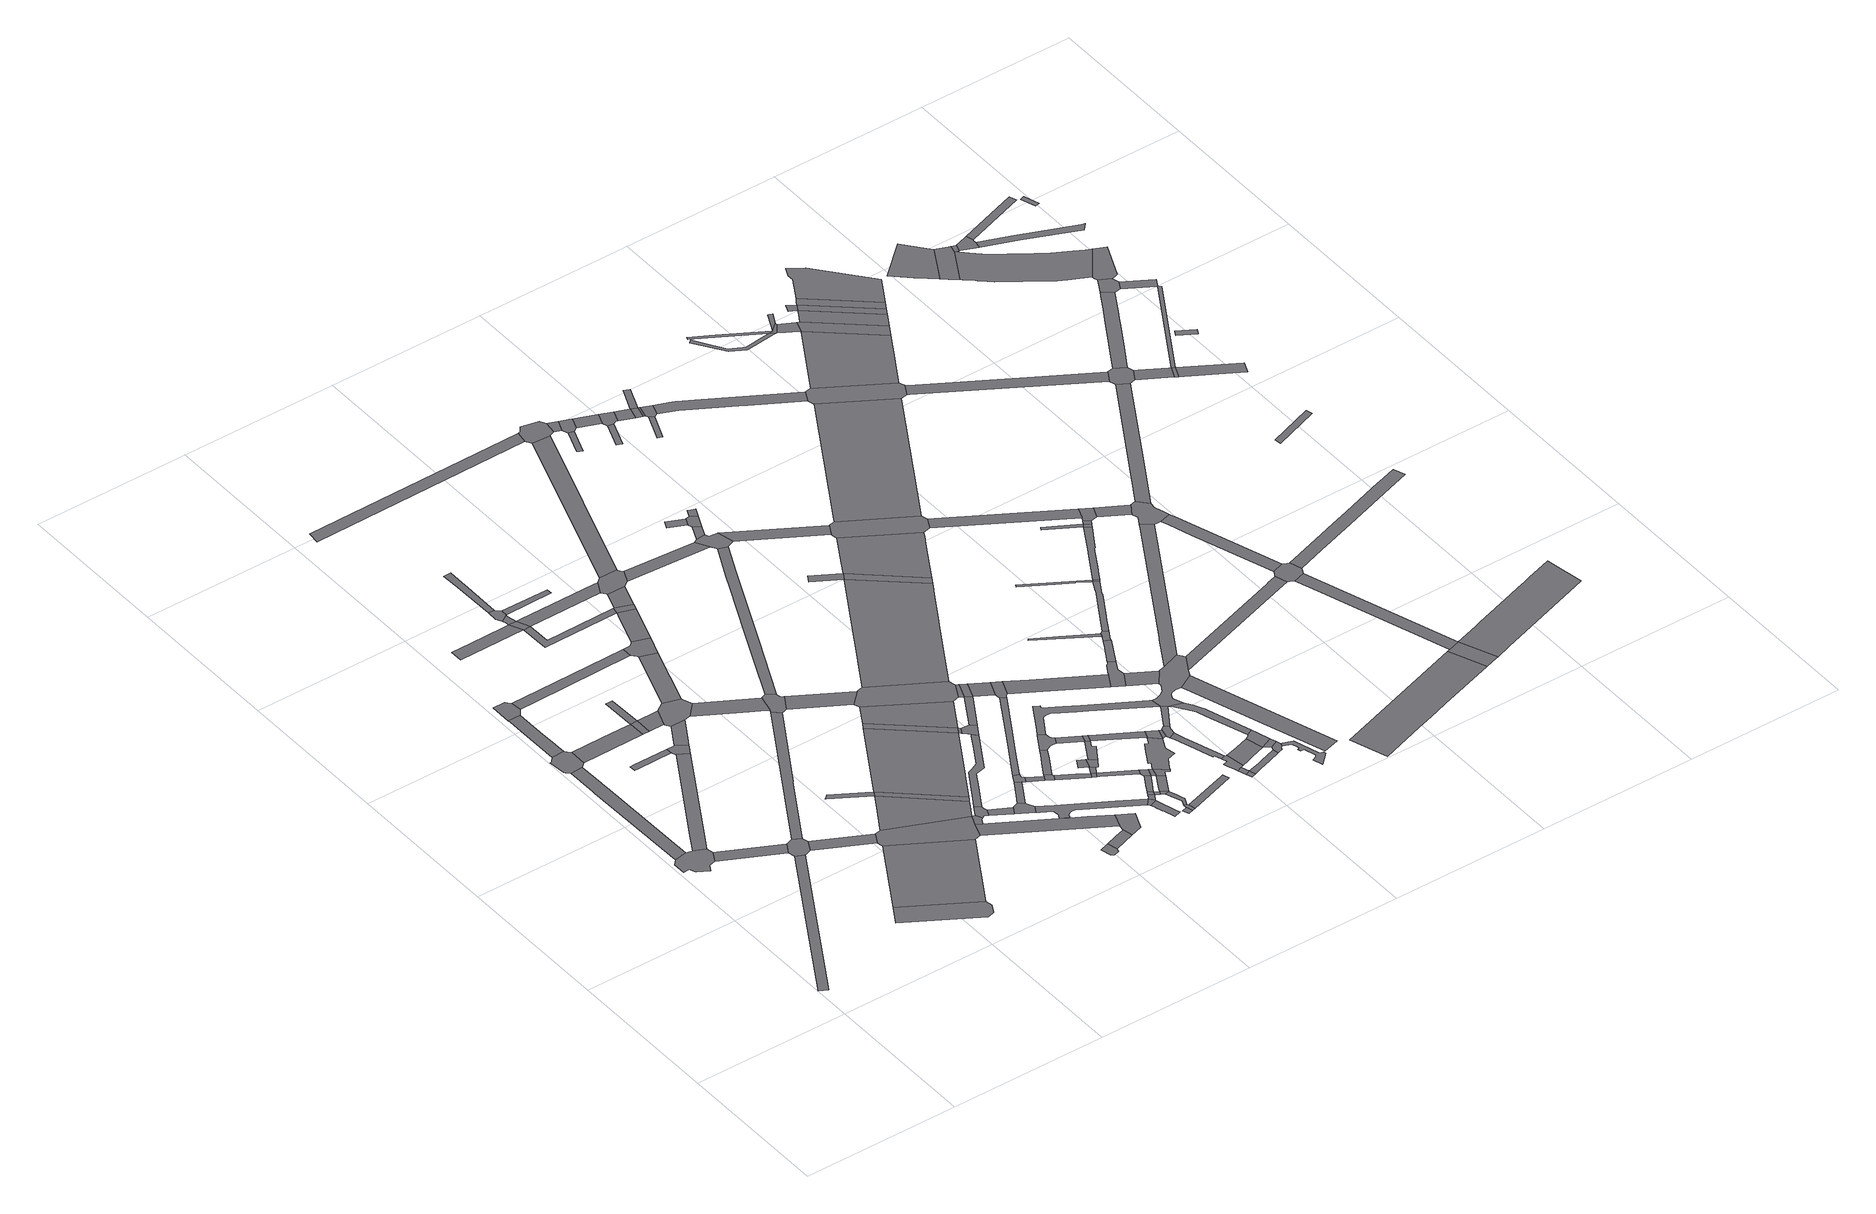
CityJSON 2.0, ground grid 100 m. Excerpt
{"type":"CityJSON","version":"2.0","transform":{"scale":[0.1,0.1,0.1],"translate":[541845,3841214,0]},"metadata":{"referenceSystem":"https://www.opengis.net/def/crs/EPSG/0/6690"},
"CityObjects":{
"road1":{"type":"Road","attributes":{"RoadStructureAttribute.sectionType":"1"},"geometry":[{"type":"MultiSurface","lod":"1","boundaries":[[[0,1,2,3]]]}]},
"road2":{"type":"Road","geometry":[{"type":"MultiSurface","lod":"1","boundaries":[[[4,5,6,7,8,9,10,11,12,13,14,15,16,17,18]]]}]},
"road3":{"type":"Road","attributes":{"RoadStructureAttribute.sectionType":"1"},"geometry":[{"type":"MultiSurface","lod":"1","boundaries":[[[19,20,21,22,23,24,25,26,6,5]]]}]},
"road4":{"type":"Road","attributes":{"RoadStructureAttribute.sectionType":"1"},"geometry":[{"type":"MultiSurface","lod":"1","boundaries":[[[16,15,27,28]]]}]},
"road5":{"type":"Road","geometry":[{"type":"MultiSurface","lod":"1","boundaries":[[[29,30,31,32,33,34,35,36,37,23,22,38,39,40,41]]]}]},
"road6":{"type":"Road","attributes":{"RoadStructureAttribute.sectionType":"1"},"geometry":[{"type":"MultiSurface","lod":"1","boundaries":[[[42,43,44,31,30,45,46,47]]]}]},
"road7":{"type":"Road","attributes":{"RoadStructureAttribute.sectionType":"1"},"geometry":[{"type":"MultiSurface","lod":"1","boundaries":[[[48,49,18,17,50,51]]]}]},
"road8":{"type":"Road","geometry":[{"type":"MultiSurface","lod":"1","boundaries":[[[52,53,54,28,27,55,56,0,3,57,58,59,60,61,62]]]}]},
"road9":{"type":"Road","geometry":[{"type":"MultiSurface","lod":"1","boundaries":[[[63,42,47,64,65,66,67,68,69]]]}]},
"road10":{"type":"Road","geometry":[{"type":"MultiSurface","lod":"1","boundaries":[[[70,71,72,73,74,75,76]]]}]},
"road11":{"type":"Road","attributes":{"RoadStructureAttribute.sectionType":"1"},"geometry":[{"type":"MultiSurface","lod":"1","boundaries":[[[77,78,41,40,79,80]]]}]},
"road12":{"type":"Road","attributes":{"RoadStructureAttribute.sectionType":"1"},"geometry":[{"type":"MultiSurface","lod":"1","boundaries":[[[81,82,83,84,85,86,87]]]}]},
"road13":{"type":"Road","attributes":{"RoadStructureAttribute.sectionType":"1"},"geometry":[{"type":"MultiSurface","lod":"1","boundaries":[[[60,59,88,89]]]}]},
"road14":{"type":"Road","attributes":{"RoadStructureAttribute.sectionType":"1"},"geometry":[{"type":"MultiSurface","lod":"1","boundaries":[[[90,70,76,91]]]}]},
"road15":{"type":"Road","geometry":[{"type":"MultiSurface","lod":"1","boundaries":[[[92,93,81,87,94,48,51,95,96,97]]]}]},
"road16":{"type":"Road","geometry":[{"type":"MultiSurface","lod":"1","boundaries":[[[80,79,98,99]]]}]},
"road17":{"type":"Road","attributes":{"RoadStructureAttribute.sectionType":"1"},"geometry":[{"type":"MultiSurface","lod":"1","boundaries":[[[100,101,102,80,99]]]}]},
"road18":{"type":"Road","attributes":{"RoadStructureAttribute.sectionType":"1"},"geometry":[{"type":"MultiSurface","lod":"1","boundaries":[[[103,92,97,104,105,106]]]}]},
"road19":{"type":"Road","attributes":{"RoadStructureAttribute.sectionType":"1"},"geometry":[{"type":"MultiSurface","lod":"1","boundaries":[[[99,98,107,108]]]}]},
"road20":{"type":"Road","attributes":{"RoadStructureAttribute.sectionType":"1"},"geometry":[{"type":"MultiSurface","lod":"1","boundaries":[[[109,110,111,112,113,114,115]]]}]},
"road21":{"type":"Road","attributes":{"RoadStructureAttribute.sectionType":"1"},"geometry":[{"type":"MultiSurface","lod":"1","boundaries":[[[116,117,67,66,118,119]]]}]},
"road22":{"type":"Road","attributes":{"RoadStructureAttribute.sectionType":"1"},"geometry":[{"type":"MultiSurface","lod":"1","boundaries":[[[120,52,62,121,122,123]]]}]},
"road23":{"type":"Road","geometry":[{"type":"MultiSurface","lod":"1","boundaries":[[[124,125,89,88,126,90,91,127,128,129,130]]]}]},
"road24":{"type":"Road","attributes":{"RoadStructureAttribute.sectionType":"1"},"geometry":[{"type":"MultiSurface","lod":"1","boundaries":[[[131,132,133,134,135,136]]]}]},
"road25":{"type":"Road","geometry":[{"type":"MultiSurface","lod":"1","boundaries":[[[137,138,139,108,107,140,103,106,141,142,143,144,145,146]]]}]},
"road26":{"type":"Road","geometry":[{"type":"MultiSurface","lod":"1","boundaries":[[[115,114,147,148]]]}]},
"road27":{"type":"Road","attributes":{"RoadStructureAttribute.sectionType":"1"},"geometry":[{"type":"MultiSurface","lod":"1","boundaries":[[[149,150,151,152,115,148]]]}]},
"road28":{"type":"Road","geometry":[{"type":"MultiSurface","lod":"1","boundaries":[[[153,154,155,151,150,156,157]]]}]},
"road29":{"type":"Road","attributes":{"RoadStructureAttribute.sectionType":"1"},"geometry":[{"type":"MultiSurface","lod":"1","boundaries":[[[135,158,159,160,124,130,161,162,163]]]}]},
"road30":{"type":"Road","attributes":{"RoadStructureAttribute.sectionType":"1"},"geometry":[{"type":"MultiSurface","lod":"1","boundaries":[[[164,165,166,167,168,169,154,153]]]}]},
"road31":{"type":"Road","attributes":{"RoadStructureAttribute.sectionType":"1"},"geometry":[{"type":"MultiSurface","lod":"1","boundaries":[[[170,137,146,171]]]}]},
"road32":{"type":"Road","attributes":{"RoadStructureAttribute.sectionType":"1"},"geometry":[{"type":"MultiSurface","lod":"1","boundaries":[[[143,142,172,173,174,175]]]}]},
"road33":{"type":"Road","geometry":[{"type":"MultiSurface","lod":"1","boundaries":[[[136,135,163,176,177,178]]]}]},
"road34":{"type":"Road","attributes":{"RoadStructureAttribute.sectionType":"1"},"geometry":[{"type":"MultiSurface","lod":"1","boundaries":[[[130,129,179,180,181,182]]]}]},
"road35":{"type":"Road","attributes":{"RoadStructureAttribute.sectionType":"1"},"geometry":[{"type":"MultiSurface","lod":"1","boundaries":[[[183,184,157,156]]]}]},
"road36":{"type":"Road","attributes":{"RoadStructureAttribute.sectionType":"1"},"geometry":[{"type":"MultiSurface","lod":"1","boundaries":[[[185,147,114,186,187,188]]]}]},
"road37":{"type":"Road","geometry":[{"type":"MultiSurface","lod":"1","boundaries":[[[189,182,181,190,191,192,193,194]]]}]},
"road38":{"type":"Road","geometry":[{"type":"MultiSurface","lod":"1","boundaries":[[[195,196,197,116,119,198,170,171,199]]]}]},
"road39":{"type":"Road","attributes":{"RoadStructureAttribute.sectionType":"1"},"geometry":[{"type":"MultiSurface","lod":"1","boundaries":[[[200,201,148,147,202,203,204]]]}]},
"road40":{"type":"Road","attributes":{"RoadStructureAttribute.sectionType":"1"},"geometry":[{"type":"MultiSurface","lod":"1","boundaries":[[[192,191,205,206]]]}]},
"road41":{"type":"Road","geometry":[{"type":"MultiSurface","lod":"1","boundaries":[[[207,208,209,175,174,210,120,123,211,212,213,214,215,216,217,218]]]}]},
"road42":{"type":"Road","attributes":{"RoadStructureAttribute.sectionType":"1"},"geometry":[{"type":"MultiSurface","lod":"1","boundaries":[[[219,220,221,128,127,222,223]]]}]},
"road43":{"type":"Road","attributes":{"RoadStructureAttribute.sectionType":"1"},"geometry":[{"type":"MultiSurface","lod":"1","boundaries":[[[224,225,136,178,226,227,228,229,230]]]}]},
"road44":{"type":"Road","geometry":[{"type":"MultiSurface","lod":"1","boundaries":[[[231,206,205,232,233,234]]]}]},
"road45":{"type":"Road","geometry":[{"type":"MultiSurface","lod":"1","boundaries":[[[235,236,237,238,239,240,241,242,243,244]]]}]},
"road46":{"type":"Road","attributes":{"RoadStructureAttribute.sectionType":"1"},"geometry":[{"type":"MultiSurface","lod":"1","boundaries":[[[187,245,246,195,199,247]]]}]},
"road47":{"type":"Road","geometry":[{"type":"MultiSurface","lod":"1","boundaries":[[[248,249,188,187,247,250]]]}]},
"road48":{"type":"Road","attributes":{"RoadStructureAttribute.sectionType":"1"},"geometry":[{"type":"MultiSurface","lod":"1","boundaries":[[[251,252,231,234,253,254]]]}]},
"road49":{"type":"Road","attributes":{"RoadStructureAttribute.sectionType":"1"},"geometry":[{"type":"MultiSurface","lod":"1","boundaries":[[[255,214,213,256,257]]]}]},
"road50":{"type":"Road","attributes":{"RoadStructureAttribute.sectionType":"1"},"geometry":[{"type":"MultiSurface","lod":"1","boundaries":[[[258,259,235,244,260]]]}]},
"road51":{"type":"Road","attributes":{"RoadStructureAttribute.sectionType":"1"},"geometry":[{"type":"MultiSurface","lod":"1","boundaries":[[[261,262,263,264,265,266,267,268,189,194,269,270,271,272,273,274]]]}]},
"road52":{"type":"Road","attributes":{"RoadStructureAttribute.sectionType":"1"},"geometry":[{"type":"MultiSurface","lod":"1","boundaries":[[[275,248,250,276]]]}]},
"road53":{"type":"Road","geometry":[{"type":"MultiSurface","lod":"1","boundaries":[[[277,251,254,278,279,280,281,282]]]}]},
"road54":{"type":"Road","geometry":[{"type":"MultiSurface","lod":"1","boundaries":[[[283,224,230,284]]]}]},
"road55":{"type":"Road","geometry":[{"type":"MultiSurface","lod":"1","boundaries":[[[285,286,204,203,287,275,276,288,289,290,291,292,293,294]]]}]},
"road56":{"type":"Road","attributes":{"RoadStructureAttribute.sectionType":"1"},"geometry":[{"type":"MultiSurface","lod":"1","boundaries":[[[280,279,295,296]]]}]},
"road57":{"type":"Road","attributes":{"RoadStructureAttribute.sectionType":"1"},"geometry":[{"type":"MultiSurface","lod":"1","boundaries":[[[297,298,299,233,232,300,301,302,303,304,305,306,307,308,309,310,311,312]]]}]},
"road58":{"type":"Road","geometry":[{"type":"MultiSurface","lod":"1","boundaries":[[[223,222,258,260,313,314]]]}]},
"road59":{"type":"Road","attributes":{"RoadStructureAttribute.sectionType":"1"},"geometry":[{"type":"MultiSurface","lod":"1","boundaries":[[[315,316,317,318,319,320]]]}]},
"road60":{"type":"Road","attributes":{"RoadStructureAttribute.sectionType":"1"},"geometry":[{"type":"MultiSurface","lod":"1","boundaries":[[[321,283,284,322]]]}]},
"road61":{"type":"Road","geometry":[{"type":"MultiSurface","lod":"1","boundaries":[[[323,296,295,324,325,326,327,328]]]}]},
"road62":{"type":"Road","attributes":{"RoadStructureAttribute.sectionType":"1"},"geometry":[{"type":"MultiSurface","lod":"1","boundaries":[[[284,230,329,330]]]}]},
"road63":{"type":"Road","geometry":[{"type":"MultiSurface","lod":"1","boundaries":[[[331,330,329,332,261,274,333,334]]]}]},
"road64":{"type":"Road","attributes":{"RoadStructureAttribute.sectionType":"1"},"geometry":[{"type":"MultiSurface","lod":"1","boundaries":[[[335,326,325,336,337,338]]]}]},
"road65":{"type":"Road","attributes":{"RoadStructureAttribute.sectionType":"1"},"geometry":[{"type":"MultiSurface","lod":"1","boundaries":[[[339,340,341,323,328,342,343,344]]]}]},
"road66":{"type":"Road","attributes":{"RoadStructureAttribute.sectionType":"1"},"geometry":[{"type":"MultiSurface","lod":"1","boundaries":[[[345,346,347,348,349,207,218,350,351,352,353,354]]]}]},
"road67":{"type":"Road","geometry":[{"type":"MultiSurface","lod":"1","boundaries":[[[355,356,257,256,357,358,321,322,359,360,361,362,363,364,365]]]}]},
"road68":{"type":"Road","attributes":{"RoadStructureAttribute.sectionType":"1"},"geometry":[{"type":"MultiSurface","lod":"1","boundaries":[[[366,367,368,277,282,369,370,371,372]]]}]},
"road69":{"type":"Road","geometry":[{"type":"MultiSurface","lod":"1","boundaries":[[[312,311,373,374,375]]]}]},
"road70":{"type":"Road","attributes":{"RoadStructureAttribute.sectionType":"1"},"geometry":[{"type":"MultiSurface","lod":"1","boundaries":[[[376,377,378,379,380,374,373,381,382,383,384,385,386,387]]]}]},
"road71":{"type":"Road","geometry":[{"type":"MultiSurface","lod":"1","boundaries":[[[338,337,388,389]]]}]},
"road72":{"type":"Road","geometry":[{"type":"MultiSurface","lod":"1","boundaries":[[[390,338,389,391]]]}]},
"road73":{"type":"Road","attributes":{"RoadStructureAttribute.sectionType":"1"},"geometry":[{"type":"MultiSurface","lod":"1","boundaries":[[[392,393,312,375,394]]]}]},
"road74":{"type":"Road","geometry":[{"type":"MultiSurface","lod":"1","boundaries":[[[395,396,390,397]]]}]},
"road75":{"type":"Road","attributes":{"RoadStructureAttribute.sectionType":"1"},"geometry":[{"type":"MultiSurface","lod":"1","boundaries":[[[398,334,333,399]]]}]},
"road76":{"type":"Road","geometry":[{"type":"MultiSurface","lod":"1","boundaries":[[[400,392,394,401]]]}]},
"road77":{"type":"Road","geometry":[{"type":"MultiSurface","lod":"1","boundaries":[[[402,403,404,405]]]}]},
"road78":{"type":"Road","geometry":[{"type":"MultiSurface","lod":"1","boundaries":[[[406,339,344,407,408,409,410,411,412,413,414]]]}]},
"road79":{"type":"Road","geometry":[{"type":"MultiSurface","lod":"1","boundaries":[[[401,394,415,416]]]}]},
"road80":{"type":"Road","geometry":[{"type":"MultiSurface","lod":"1","boundaries":[[[397,390,391,417,418,419]]]}]},
"road81":{"type":"Road","attributes":{"RoadStructureAttribute.sectionType":"1"},"geometry":[{"type":"MultiSurface","lod":"1","boundaries":[[[420,389,388,421,422,423]]]}]},
"road82":{"type":"Road","geometry":[{"type":"MultiSurface","lod":"1","boundaries":[[[424,425,402,405,426,427,428]]]}]},
"road83":{"type":"Road","attributes":{"RoadStructureAttribute.sectionType":"1"},"geometry":[{"type":"MultiSurface","lod":"1","boundaries":[[[291,290,429,430]]]}]},
"road84":{"type":"Road","geometry":[{"type":"MultiSurface","lod":"1","boundaries":[[[416,415,431,432,433]]]}]},
"road85":{"type":"Road","geometry":[{"type":"MultiSurface","lod":"1","boundaries":[[[434,435,436,433,432,437,438,439,424,428]]]}]},
"road86":{"type":"Road","attributes":{"RoadStructureAttribute.sectionType":"1"},"geometry":[{"type":"MultiSurface","lod":"1","boundaries":[[[440,441,400,401,442,443,444]]]}]},
"road87":{"type":"Road","attributes":{"RoadStructureAttribute.sectionType":"1"},"geometry":[{"type":"MultiSurface","lod":"1","boundaries":[[[362,361,398,445]]]}]},
"road88":{"type":"Road","geometry":[{"type":"MultiSurface","lod":"1","boundaries":[[[446,447,419,418,448,449,450,451,452]]]}]},
"road89":{"type":"Road","attributes":{"RoadStructureAttribute.sectionType":"1"},"geometry":[{"type":"MultiSurface","lod":"1","boundaries":[[[410,409,453,446,454]]]}]},
"road90":{"type":"Road","geometry":[{"type":"MultiSurface","lod":"1","boundaries":[[[455,456,457,416,433,458,459]]]}]},
"road91":{"type":"Road","geometry":[{"type":"MultiSurface","lod":"1","boundaries":[[[445,398,399,460]]]}]},
"road92":{"type":"Road","attributes":{"RoadStructureAttribute.sectionType":"1"},"geometry":[{"type":"MultiSurface","lod":"1","boundaries":[[[461,285,294,462]]]}]},
"road93":{"type":"Road","geometry":[{"type":"MultiSurface","lod":"1","boundaries":[[[423,422,440,444,463]]]}]},
"road94":{"type":"Road","attributes":{"RoadStructureAttribute.sectionType":"1"},"geometry":[{"type":"MultiSurface","lod":"1","boundaries":[[[463,444,455,464]]]}]},
"road95":{"type":"Road","attributes":{"RoadStructureAttribute.sectionType":"1"},"geometry":[{"type":"MultiSurface","lod":"1","boundaries":[[[460,399,465,466]]]}]},
"road96":{"type":"Road","geometry":[{"type":"MultiSurface","lod":"1","boundaries":[[[454,446,452,467]]]}]},
"road97":{"type":"Road","geometry":[{"type":"MultiSurface","lod":"1","boundaries":[[[464,455,459,468,469,470]]]}]},
"road98":{"type":"Road","geometry":[{"type":"MultiSurface","lod":"1","boundaries":[[[471,472,473,474,427,426]]]}]},
"road99":{"type":"Road","geometry":[{"type":"MultiSurface","lod":"1","boundaries":[[[466,465,366,372,475,476,477]]]}]},
"road100":{"type":"Road","attributes":{"RoadStructureAttribute.sectionType":"1"},"geometry":[{"type":"MultiSurface","lod":"1","boundaries":[[[478,479,480,481,482,355,365,483,484,485,486,487,488,489]]]}]},
"road101":{"type":"Road","attributes":{"RoadStructureAttribute.sectionType":"1"},"geometry":[{"type":"MultiSurface","lod":"1","boundaries":[[[490,491,467,452,492,493,494]]]}]},
"road102":{"type":"Road","attributes":{"RoadStructureAttribute.sectionType":"1"},"geometry":[{"type":"MultiSurface","lod":"1","boundaries":[[[493,495,496,497,498,499,500,464,470,501,502,503,504,505,506]]]}]},
"road103":{"type":"Road","geometry":[{"type":"MultiSurface","lod":"1","boundaries":[[[507,508,509,510,511,512,513,430,429,514,345,354,515,516,517]]]}]},
"road104":{"type":"Road","attributes":{"RoadStructureAttribute.sectionType":"1"},"geometry":[{"type":"MultiSurface","lod":"1","boundaries":[[[518,519,520,521,522]]]}]},
"road105":{"type":"Road","attributes":{"RoadStructureAttribute.sectionType":"1"},"geometry":[{"type":"MultiSurface","lod":"1","boundaries":[[[523,513,512,524]]]}]},
"road106":{"type":"Road","attributes":{"RoadStructureAttribute.sectionType":"1"},"geometry":[{"type":"MultiSurface","lod":"1","boundaries":[[[525,526,527,528,529,530,531,406,414,532,533,534,535,536,537,538,539,540,541,542,543,544]]]}]},
"road107":{"type":"Road","attributes":{"RoadStructureAttribute.sectionType":"1"},"geometry":[{"type":"MultiSurface","lod":"1","boundaries":[[[545,522,521,523,524,546]]]}]},
"road108":{"type":"Road","geometry":[{"type":"MultiSurface","lod":"1","boundaries":[[[494,493,506,547]]]}]},
"road109":{"type":"Road","geometry":[{"type":"MultiSurface","lod":"1","boundaries":[[[548,549,550,478,551]]]}]},
"road110":{"type":"Road","attributes":{"RoadStructureAttribute.sectionType":"1"},"geometry":[{"type":"MultiSurface","lod":"1","boundaries":[[[547,506,552,553,554]]]}]},
"road111":{"type":"Road","geometry":[{"type":"MultiSurface","lod":"1","boundaries":[[[555,556,557,545,546]]]}]},
"road112":{"type":"Road","attributes":{"RoadStructureAttribute.sectionType":"1"},"geometry":[{"type":"MultiSurface","lod":"1","boundaries":[[[558,477,476,559,560,561,562]]]}]},
"road113":{"type":"Road","attributes":{"RoadStructureAttribute.sectionType":"1"},"geometry":[{"type":"MultiSurface","lod":"1","boundaries":[[[563,564,565,566]]]}]},
"road114":{"type":"Road","geometry":[{"type":"MultiSurface","lod":"1","boundaries":[[[566,565,567,568]]]}]},
"road115":{"type":"Road","geometry":[{"type":"MultiSurface","lod":"1","boundaries":[[[569,570,571,572,573,574,564,563,575,576]]]}]},
"road116":{"type":"Road","attributes":{"RoadStructureAttribute.sectionType":"1"},"geometry":[{"type":"MultiSurface","lod":"1","boundaries":[[[577,578,579,580,581,582,583,584,585,570,569]]]}]},
"road117":{"type":"Road","geometry":[{"type":"MultiSurface","lod":"1","boundaries":[[[586,587,554,553,588,580,579,589,590,591]]]}]},
"road118":{"type":"Road","geometry":[{"type":"MultiSurface","lod":"1","boundaries":[[[592,593,594,315,320,595,461,462,596,597,598,599]]]}]},
"road119":{"type":"Road","geometry":[{"type":"MultiSurface","lod":"1","boundaries":[[[600,601,602,603,604,605]]]}]},
"road120":{"type":"Road","geometry":[{"type":"MultiSurface","lod":"1","boundaries":[[[543,586,591,606,607]]]}]},
"road121":{"type":"Road","attributes":{"RoadStructureAttribute.sectionType":"1"},"geometry":[{"type":"MultiSurface","lod":"1","boundaries":[[[608,609,610,611,566,568,612,613,614]]]}]},
"road122":{"type":"Road","attributes":{"RoadStructureAttribute.sectionType":"1"},"geometry":[{"type":"MultiSurface","lod":"1","boundaries":[[[517,516,615,616,617,618]]]}]},
"road123":{"type":"Road","geometry":[{"type":"MultiSurface","lod":"1","boundaries":[[[619,620,576,575,621,622,623,624]]]}]},
"road124":{"type":"Road","attributes":{"RoadStructureAttribute.sectionType":"1"},"geometry":[{"type":"MultiSurface","lod":"1","boundaries":[[[598,597,625,626]]]}]},
"road125":{"type":"Road","attributes":{"RoadStructureAttribute.sectionType":"1"},"geometry":[{"type":"MultiSurface","lod":"1","boundaries":[[[551,478,489,627]]]}]},
"road126":{"type":"Road","geometry":[{"type":"MultiSurface","lod":"1","boundaries":[[[628,626,625,600,605,629,630]]]}]},
"road127":{"type":"Road","geometry":[{"type":"MultiSurface","lod":"1","boundaries":[[[631,632,633,634,562,561,635,636,637,638]]]}]},
"road128":{"type":"Road","attributes":{"RoadStructureAttribute.sectionType":"1"},"geometry":[{"type":"MultiSurface","lod":"1","boundaries":[[[607,639,640,641,642,643,644,645,646,647,648,649,650]]]}]},
"road129":{"type":"Road","attributes":{"RoadStructureAttribute.sectionType":"1"},"geometry":[{"type":"MultiSurface","lod":"1","boundaries":[[[651,624,652,653]]]}]},
"road130":{"type":"Road","geometry":[{"type":"MultiSurface","lod":"1","boundaries":[[[654,645,644,655,619,624,651]]]}]},
"road131":{"type":"Road","geometry":[{"type":"MultiSurface","lod":"1","boundaries":[[[653,652,608,614,656,657,658,659,660]]]}]},
"road132":{"type":"Road","geometry":[{"type":"MultiSurface","lod":"1","boundaries":[[[661,662,663,664]]]}]},
"road133":{"type":"Road","attributes":{"RoadStructureAttribute.sectionType":"1"},"geometry":[{"type":"MultiSurface","lod":"1","boundaries":[[[630,629,665,666]]]}]},
"road134":{"type":"Road","attributes":{"RoadStructureAttribute.sectionType":"1"},"geometry":[{"type":"MultiSurface","lod":"1","boundaries":[[[636,635,667,668,669]]]}]},
"road135":{"type":"Road","attributes":{"RoadStructureAttribute.sectionType":"1"},"geometry":[{"type":"MultiSurface","lod":"1","boundaries":[[[670,671,672,551,627,673,674,675,676]]]}]},
"road136":{"type":"Road","attributes":{"RoadStructureAttribute.sectionType":"1"},"geometry":[{"type":"MultiSurface","lod":"1","boundaries":[[[677,678,679,680,681,660,659,682,683,684,685,686,687,688,689,690,691,692,693,694]]]}]},
"road137":{"type":"Road","geometry":[{"type":"MultiSurface","lod":"1","boundaries":[[[695,696,697,698,699,700]]]}]},
"road138":{"type":"Road","geometry":[{"type":"MultiSurface","lod":"1","boundaries":[[[666,665,661,664,701,702,703]]]}]},
"road139":{"type":"Road","geometry":[{"type":"MultiSurface","lod":"1","boundaries":[[[704,705,706,707,669,668,708,709,710,711,712,544,543,607,650,713,714,715,716,717,718,719,720,721,722,723,724]]]}]},
"road140":{"type":"Road","attributes":{"RoadStructureAttribute.sectionType":"1"},"geometry":[{"type":"MultiSurface","lod":"1","boundaries":[[[725,726,727,631,638,728]]]}]},
"road141":{"type":"Road","attributes":{"RoadStructureAttribute.sectionType":"1"},"geometry":[{"type":"MultiSurface","lod":"1","boundaries":[[[729,720,719,730,731,732,733,734]]]}]},
"road142":{"type":"Road","attributes":{"RoadStructureAttribute.sectionType":"1"},"geometry":[{"type":"MultiSurface","lod":"1","boundaries":[[[703,702,735,736]]]}]},
"road143":{"type":"Road","geometry":[{"type":"MultiSurface","lod":"1","boundaries":[[[737,738,739,740]]]}]},
"road144":{"type":"Road","geometry":[{"type":"MultiSurface","lod":"1","boundaries":[[[741,700,699,725,728,742,743]]]}]},
"road145":{"type":"Road","geometry":[{"type":"MultiSurface","lod":"1","boundaries":[[[744,745,618,617,746,670,676,747,748,749,750]]]}]},
"road146":{"type":"Road","geometry":[{"type":"MultiSurface","lod":"1","boundaries":[[[736,735,751,752]]]}]},
"road147":{"type":"Road","attributes":{"RoadStructureAttribute.sectionType":"1"},"geometry":[{"type":"MultiSurface","lod":"1","boundaries":[[[752,751,753,754]]]}]},
"road148":{"type":"Road","attributes":{"RoadStructureAttribute.sectionType":"1"},"geometry":[{"type":"MultiSurface","lod":"1","boundaries":[[[754,753,737,740,755,756]]]}]},
"road149":{"type":"Road","geometry":[{"type":"MultiSurface","lod":"1","boundaries":[[[757,758,759,736,752]]]}]},
"road150":{"type":"Road","attributes":{"RoadStructureAttribute.sectionType":"1"},"geometry":[{"type":"MultiSurface","lod":"1","boundaries":[[[760,761,762,763,741,743,764,765,766,767,768]]]}]},
"road151":{"type":"Road","geometry":[{"type":"MultiSurface","lod":"1","boundaries":[[[769,770,771,772,773,774,760,775]]]}]},
"road152":{"type":"Road","geometry":[{"type":"MultiSurface","lod":"1","boundaries":[[[775,760,768,776]]]}]},
"road153":{"type":"Road","attributes":{"RoadStructureAttribute.sectionType":"1"},"geometry":[{"type":"MultiSurface","lod":"1","boundaries":[[[777,778,779,780,756,755,781,782,783,784,785,786]]]}]},
"road154":{"type":"Road","attributes":{"RoadStructureAttribute.sectionType":"1"},"geometry":[{"type":"MultiSurface","lod":"1","boundaries":[[[787,788,744,750,789,790]]]}]},
"road155":{"type":"Road","attributes":{"RoadStructureAttribute.sectionType":"1"},"geometry":[{"type":"MultiSurface","lod":"1","boundaries":[[[791,792,793,794,795,796,706,705,797,798,799]]]}]},
"road156":{"type":"Road","attributes":{"RoadStructureAttribute.sectionType":"1"},"geometry":[{"type":"MultiSurface","lod":"1","boundaries":[[[748,747,800,801]]]}]},
"road157":{"type":"Road","attributes":{"RoadStructureAttribute.sectionType":"1"},"geometry":[{"type":"MultiSurface","lod":"1","boundaries":[[[802,803,804,724,723,805,806,807]]]}]},
"road158":{"type":"Road","attributes":{"RoadStructureAttribute.sectionType":"1"},"geometry":[{"type":"MultiSurface","lod":"1","boundaries":[[[808,809,810,811,812,775,776,813,814,815,816,817,818]]]}]},
"road159":{"type":"Road","attributes":{"RoadStructureAttribute.sectionType":"1"},"geometry":[{"type":"MultiSurface","lod":"1","boundaries":[[[819,820,821,822,823,824,825,826,827]]]}]},
"road160":{"type":"Road","geometry":[{"type":"MultiSurface","lod":"1","boundaries":[[[828,829,830,808,831]]]}]},
"road161":{"type":"Road","geometry":[{"type":"MultiSurface","lod":"1","boundaries":[[[831,808,818,832]]]}]},
"road162":{"type":"Road","attributes":{"RoadStructureAttribute.sectionType":"1"},"geometry":[{"type":"MultiSurface","lod":"1","boundaries":[[[833,831,832,834]]]}]},
"road163":{"type":"Road","geometry":[{"type":"MultiSurface","lod":"1","boundaries":[[[801,800,833,834,835,836]]]}]},
"road164":{"type":"Road","geometry":[{"type":"MultiSurface","lod":"1","boundaries":[[[837,838,839,840,841,842,843,844,845,846,847,848,849,850,851]]]}]},
"road165":{"type":"Road","geometry":[{"type":"MultiSurface","lod":"1","boundaries":[[[852,853,854,855,851,856]]]}]},
"road166":{"type":"Road","geometry":[{"type":"MultiSurface","lod":"1","boundaries":[[[857,786,785,858,787,790,859,860,861,862]]]}]},
"road167":{"type":"Road","attributes":{"RoadStructureAttribute.sectionType":"1"},"geometry":[{"type":"MultiSurface","lod":"1","boundaries":[[[836,835,863,864]]]}]},
"road168":{"type":"Road","geometry":[{"type":"MultiSurface","lod":"1","boundaries":[[[865,864,863,866,791,799,867,868,869,870,871,872,873,874]]]}]},
"road169":{"type":"Road","attributes":{"RoadStructureAttribute.sectionType":"1"},"geometry":[{"type":"MultiSurface","lod":"1","boundaries":[[[875,876,877,869,868,878,879,880,881]]]}]},
"road170":{"type":"Road","geometry":[{"type":"MultiSurface","lod":"1","boundaries":[[[882,883,884,881,880,885,886,802,807,887,888,889,890,891,892]]]}]},
"road171":{"type":"Road","geometry":[{"type":"MultiSurface","lod":"1","boundaries":[[[893,856,851,850,894]]]}]},
"road172":{"type":"Road","attributes":{"RoadStructureAttribute.sectionType":"1"},"geometry":[{"type":"MultiSurface","lod":"1","boundaries":[[[889,888,895,896,897]]]}]},
"road173":{"type":"Road","geometry":[{"type":"MultiSurface","lod":"1","boundaries":[[[897,896,819,827,898,899]]]}]},
"road174":{"type":"Road","attributes":{"RoadStructureAttribute.sectionType":"1"},"geometry":[{"type":"MultiSurface","lod":"1","boundaries":[[[900,901,857,862,902,903,904,905]]]}]},
"road175":{"type":"Road","geometry":[{"type":"MultiSurface","lod":"1","boundaries":[[[906,907,856,893,908]]]}]},
"road176":{"type":"Road","geometry":[{"type":"MultiSurface","lod":"1","boundaries":[[[894,850,909,910,900,911]]]}]},
"road177":{"type":"Road","geometry":[{"type":"MultiSurface","lod":"1","boundaries":[[[912,913,914,915]]]}]},
"road178":{"type":"Road","attributes":{"RoadStructureAttribute.sectionType":"1"},"geometry":[{"type":"MultiSurface","lod":"1","boundaries":[[[911,900,905,916,917]]]}]},
"road179":{"type":"Road","geometry":[{"type":"MultiSurface","lod":"1","boundaries":[[[914,918,919,917,916,920]]]}]},
"road180":{"type":"Road","attributes":{"RoadStructureAttribute.sectionType":"1"},"geometry":[{"type":"MultiSurface","lod":"1","boundaries":[[[915,914,920,921]]]}]},
"road181":{"type":"Road","attributes":{"RoadStructureAttribute.sectionType":"1"},"geometry":[{"type":"MultiSurface","lod":"1","boundaries":[[[922,923,924,925,865,874,926,927]]]}]},
"road182":{"type":"Road","attributes":{"RoadStructureAttribute.sectionType":"1"},"geometry":[{"type":"MultiSurface","lod":"1","boundaries":[[[928,929,930,860,859,931,932,933]]]}]},
"road183":{"type":"Road","geometry":[{"type":"MultiSurface","lod":"1","boundaries":[[[934,935,936,915,921,937]]]}]},
"road184":{"type":"Road","attributes":{"RoadStructureAttribute.sectionType":"1"},"geometry":[{"type":"MultiSurface","lod":"1","boundaries":[[[938,939,940,941,942,943,944,897,899,945,946]]]}]},
"road185":{"type":"Road","geometry":[{"type":"MultiSurface","lod":"1","boundaries":[[[947,948,949,950,934,937,951,952,953]]]}]},
"road186":{"type":"Road","attributes":{"RoadStructureAttribute.sectionType":"1"},"geometry":[{"type":"MultiSurface","lod":"1","boundaries":[[[954,955,956,957,958,959,960,961,892,891,962,963,964,965,966,967]]]}]},
"road187":{"type":"Road","geometry":[{"type":"MultiSurface","lod":"1","boundaries":[[[968,933,932,922,927,969,970,971]]]}]},
"road188":{"type":"Road","attributes":{"RoadStructureAttribute.sectionType":"1"},"geometry":[{"type":"MultiSurface","lod":"1","boundaries":[[[972,973,974,975,976,977,978]]]}]},
"road189":{"type":"Road","attributes":{"RoadStructureAttribute.sectionType":"1"},"geometry":[{"type":"MultiSurface","lod":"1","boundaries":[[[979,980,981,970,969,982,983,984]]]}]},
"road190":{"type":"Road","geometry":[{"type":"MultiSurface","lod":"1","boundaries":[[[984,983,985,986]]]}]},
"road191":{"type":"Road","geometry":[{"type":"MultiSurface","lod":"1","boundaries":[[[987,978,977,988,989,990,991]]]}]},
"road192":{"type":"Road","attributes":{"RoadStructureAttribute.sectionType":"1"},"geometry":[{"type":"MultiSurface","lod":"1","boundaries":[[[992,993,994,995]]]}]},
"road193":{"type":"Road","attributes":{"RoadStructureAttribute.sectionType":"1"},"geometry":[{"type":"MultiSurface","lod":"1","boundaries":[[[996,997,998,999,968,971,1000,1001,1002,1003,1004,1005]]]}]},
"road194":{"type":"Road","attributes":{"RoadStructureAttribute.sectionType":"1"},"geometry":[{"type":"MultiSurface","lod":"1","boundaries":[[[1006,986,985,1007,1008,1009,1010,1011]]]}]},
"road195":{"type":"Road","attributes":{"RoadStructureAttribute.sectionType":"1"},"geometry":[{"type":"MultiSurface","lod":"1","boundaries":[[[991,990,1012,1013]]]}]},
"road196":{"type":"Road","geometry":[{"type":"MultiSurface","lod":"1","boundaries":[[[1014,1015,1013,1012,1016,1017,1018,1019,1020,1021]]]}]},
"road197":{"type":"Road","attributes":{"function":"1"},"geometry":[{"type":"MultiSurface","lod":"1","boundaries":[[[1022,1023,1024,1025,1026,1027,1028,1029,1030,1031,1032,990,989,1033,1034,1035,1036,1037,1038,1039,1040,1041,1042,1043,1044]]]}]},
"road198":{"type":"Road","attributes":{"RoadStructureAttribute.sectionType":"1"},"geometry":[{"type":"MultiSurface","lod":"1","boundaries":[[[1045,984,986,1046]]]}]},
"road199":{"type":"Road","geometry":[{"type":"MultiSurface","lod":"1","boundaries":[[[1047,1048,1049,1050]]]}]},
"road200":{"type":"Road","geometry":[{"type":"MultiSurface","lod":"1","boundaries":[[[1051,996,1005,1052,1053,1054,1055]]]}]},
"road201":{"type":"Road","attributes":{"RoadStructureAttribute.sectionType":"1"},"geometry":[{"type":"MultiSurface","lod":"1","boundaries":[[[1056,1014,1021,1057,1058]]]}]},
"road202":{"type":"Road","attributes":{"RoadStructureAttribute.sectionType":"1"},"geometry":[{"type":"MultiSurface","lod":"1","boundaries":[[[1059,1060,1061,1019,1018,1062,1063,1064]]]}]},
"road203":{"type":"Road","attributes":{"RoadStructureAttribute.sectionType":"1"},"geometry":[{"type":"MultiSurface","lod":"1","boundaries":[[[1065,1053,1052,1066,1067,1045,1068]]]}]},
"road204":{"type":"Road","geometry":[{"type":"MultiSurface","lod":"1","boundaries":[[[1044,1043,1069,1051,1055,1070,1071,1072,1073]]]}]},
"road205":{"type":"Road","geometry":[{"type":"MultiSurface","lod":"1","boundaries":[[[1074,1075,1076,1077]]]}]}
},
"vertices":[
[594,1249,0],[4,245,0],[55,217,0],[647,1222,0],
[156,1621,0],[136,1625,0],[56,1611,0],[27,1581,0],[28,1500,0],[67,1501,0],[83,1462,0],[152,1421,0],[175,1460,0],[177,1463,0],[218,1474,0],[220,1474,0],[257,1543,0],[247,1585,0],[175,1617,0],
[127,2334,0],[127,2350,0],[127,2382,0],[125,2551,0],[45,2548,0],[47,2381,0],[47,2349,0],[46,2333,0],
[583,1291,0],[622,1361,0],
[150,2695,0],[125,2722,0],[46,2718,0],[21,2693,0],[16,2688,0],[10,2689,0],[18,2578,0],[22,2574,0],[25,2570,0],[145,2570,0],[150,2575,0],[156,2580,0],[155,2690,0],
[43,3115,0],[43,3100,0],[44,2999,0],[124,2847,0],[123,2909,0],[122,3115,0],
[601,2338,0],[232,1714,0],[300,1674,0],[668,2299,0],
[668,1375,0],[667,1373,0],[625,1360,0],[584,1290,0],[593,1254,0],[649,1224,0],[676,1233,0],[691,1238,0],[727,1309,0],[719,1344,0],[719,1347,0],
[42,3253,0],[123,3116,0],[148,3149,0],[153,3155,0],[145,3222,0],[140,3229,0],[121,3253,0],
[759,575,0],[691,460,0],[1127,201,0],[1163,212,0],[1174,216,0],[1203,271,0],[1195,316,0],
[540,2693,0],[362,2692,0],[559,2583,0],[558,2693,0],
[587,2403,0],[362,2400,0],[337,2399,0],[337,2384,0],[338,2359,0],[362,2360,0],[587,2363,0],
[1021,1072,0],[1061,1142,0],
[1032,1033,0],[1469,778,0],
[639,2403,0],[638,2403,0],[601,2339,0],[680,2319,0],[699,2351,0],[702,2356,0],
[603,2583,0],[603,2694,0],
[599,2914,0],[576,2914,0],[554,2914,0],
[724,2547,0],[721,2388,0],[804,2527,0],[816,2547,0],
[702,2584,0],[743,2695,0],
[503,3773,0],[276,3771,0],[147,3771,0],[148,3690,0],[574,3693,0],[577,3693,0],[536,3773,0],
[909,3232,0],[330,3225,0],[258,3156,0],[910,3167,0],
[1231,2322,0],[969,1768,0],[971,1766,0],[1276,2278,0],
[1100,1147,0],[1095,1147,0],[1028,1046,0],[1510,789,0],[1543,881,0],[1542,884,0],[1571,948,0],
[1048,1567,0],[1035,1555,0],[1021,1544,0],[1026,1541,0],[1253,1406,0],[1270,1435,0],
[803,2736,0],[796,2731,0],[746,2697,0],[705,2578,0],[848,2554,0],[857,2556,0],[933,2637,0],[930,2645,0],[910,2696,0],[908,2704,0],
[622,3694,0],[589,3773,0],
[574,3839,0],[574,3846,0],[528,3817,0],[537,3795,0],
[550,3921,0],[510,3921,0],[511,3855,0],[577,3852,0],[579,3894,0],
[1202,1319,0],[1186,1292,0],[1112,1168,0],[1616,1024,0],[1626,1041,0],[1639,1060,0],
[552,4200,0],[552,4221,0],[553,4322,0],[505,4321,0],[507,4221,0],[507,4199,0],
[941,3132,0],[1044,3096,0],
[1139,2392,0],[1193,2361,0],[1239,2335,0],[1266,2448,0],
[1648,1074,0],[1657,1091,0],[1659,1093,0],
[1580,862,0],[1600,895,0],[1610,901,0],[1592,945,0],
[887,3854,0],[886,3891,0],
[626,3542,0],[579,3499,0],[1071,3507,0],[1078,3547,0],
[1631,1010,0],[1630,913,0],[1651,900,0],[1669,943,0],[1662,963,0],[1664,981,0],
[984,3258,0],[976,3250,0],[957,3233,0],[937,3136,0],[1088,3222,0],
[1121,3776,0],[622,3773,0],[623,3694,0],[1101,3696,0],[1142,3776,0],
[1769,828,0],[1797,875,0],
[1297,2459,0],[1290,2457,0],[1271,2450,0],[1236,2331,0],[1289,2282,0],[1308,2287,0],[1314,2289,0],[1370,2383,0],[1352,2394,0],[1351,2401,0],[1347,2425,0],[1349,2429,0],
[2076,569,0],[1991,619,0],[1941,648,0],[2166,400,0],[2203,493,0],
[1550,1906,0],[1272,1437,0],[1739,1229,0],[1751,1248,0],[1758,1260,0],[1771,1281,0],[1941,1565,0],
[1837,890,0],[1869,767,0],[1896,810,0],[1870,863,0],
[2024,317,0],[1964,297,0],[1979,231,0],[1988,225,0],[1996,219,0],[1997,217,0],[2031,227,0],[2032,229,0],[2033,235,0],[2039,252,0],
[1064,3486,0],[1063,3481,0],[1175,3470,0],
[1085,3547,0],[1079,3547,0],[1189,3510,0],
[1929,1043,0],[1873,950,0],[1910,929,0],[1966,1021,0],
[1404,2363,0],[1633,2105,0],[1716,2182,0],
[2160,361,0],[2095,340,0],[2174,297,0],
[1989,1514,0],[1982,1503,0],[1940,1430,0],[1861,1295,0],[1816,1272,0],[1784,1259,0],[1708,1135,0],[1669,1071,0],[1705,1050,0],[1751,1127,0],[1811,1227,0],[1874,1240,0],[1968,1398,0],[2020,1484,0],
[1125,3663,0],[1242,3664,0],
[1957,1092,0],[1970,1019,0],[1983,1011,0],[2003,1044,0],[1991,1059,0],[1993,1081,0],
[1573,1943,0],[1963,1603,0],
[1175,3802,0],[1167,3797,0],[1122,3668,0],[1250,3669,0],[1251,3670,0],[1277,3688,0],[1314,3767,0],[1300,3787,0],[1294,3797,0],[1291,3802,0],
[2073,957,0],[2091,987,0],
[2277,585,0],[2052,718,0],[1990,754,0],[1891,753,0],[1951,716,0],[1956,693,0],[1957,691,0],[1957,676,0],[1942,651,0],[1992,622,0],[2002,642,0],[2020,654,0],[2039,659,0],[2057,657,0],[2394,456,0],[2429,493,0],
[2252,322,0],[2299,436,0],
[1565,5064,0],[145,5049,0],[138,5049,0],[128,4969,0],[136,4969,0],[1551,4985,0],
[1645,2065,0],[2081,1801,0],
[2098,999,0],[2110,935,0],[2120,929,0],[2139,963,0],[2136,973,0],[2136,976,0],
[1955,1554,0],[1975,1591,0],
[2015,1586,0],[1971,1541,0],[2064,1557,0],[2030,1587,0],
[2245,899,0],[2234,863,0],[2295,828,0],[2312,858,0],
[2208,1182,0],[2188,1148,0],[2135,1061,0],[2181,1053,0],[2217,1115,0],[2244,1161,0],
[1840,3619,0],[1737,3406,0],[1693,3313,0],[1527,2959,0],[1417,2720,0],[1549,2856,0],[1705,3192,0],[1800,3395,0],[1894,3597,0],[1895,3600,0],
[1757,2192,0],[1724,2184,0],[1635,2097,0],[1644,2066,0],[2108,1808,0],[2117,1810,0],[2123,1811,0],[2176,1909,0],[2175,1915,0],[2173,1922,0],[2164,1952,0],
[2304,1674,0],[2151,1416,0],[2071,1282,0],[1995,1085,0],[2095,1254,0],[2183,1400,0],[2332,1650,0],
[2407,441,0],[2454,460,0],[2456,463,0],
[2492,331,0],[2477,382,0],[2476,385,0],[2475,387,0],[2472,400,0],[2417,416,0],[2421,401,0],[2430,372,0],[2432,366,0],[2434,360,0],[2457,286,0],[2501,300,0],
[2320,813,0],[2337,842,0],
[2338,905,0],[2363,883,0],
[2450,524,0],[2438,502,0],[2478,501,0],
[2316,992,0],[2286,936,0],[2361,968,0],
[2151,1795,0],[2191,1771,0],
[2462,545,0],[2487,525,0],
[2554,311,0],[2518,299,0],[2533,260,0],[2567,271,0],
[2276,1296,0],[2272,1178,0],[2296,1179,0],[2314,1177,0],[2337,1219,0],[2324,1229,0],[2316,1250,0],[2316,1262,0],[2315,1273,0],
[2506,487,0],[2517,508,0],
[2377,877,0],[2409,927,0],[2373,961,0],
[2373,821,0],[2333,806,0],[2525,694,0],[2538,724,0],
[2554,339,0],[2550,328,0],[2587,277,0],[2574,320,0],[2572,332,0],
[1817,3655,0],[1773,3737,0],
[2523,478,0],[2532,474,0],[2559,481,0],
[2592,380,0],[2585,402,0],[2577,426,0],[2551,415,0],[2556,401,0],[2566,369,0],
[2530,665,0],[2493,599,0],[2523,583,0],[2537,606,0],[2562,646,0],
[2192,1899,0],
[2448,1097,0],[2382,978,0],[2425,952,0],[2473,1026,0],[2453,1040,0],[2454,1044,0],[2475,1081,0],
[2447,1097,0],[2466,1144,0],
[2586,630,0],[2552,571,0],[2530,532,0],[2601,555,0],[2625,598,0],
[2233,1875,0],
[1575,4949,0],[1690,4943,0],
[2582,698,0],
[2602,686,0],
[2298,1708,0],[2340,1812,0],
[2494,1128,0],
[2641,627,0],[2667,611,0],[2674,623,0],
[2891,374,0],[2879,411,0],[2878,416,0],[2862,411,0],
[2342,1667,0],[2355,1675,0],[2397,1779,0],
[2233,2997,0],[2058,2702,0],[1880,2399,0],[1876,2394,0],[1861,2367,0],[2266,2124,0],[2269,2128,0],[2414,2373,0],[2433,2405,0],[2550,2602,0],[2569,2632,0],[2597,2680,0],
[2597,1068,0],[2506,1121,0],[2582,1017,0],[2742,921,0],[2762,972,0],
[2715,873,0],[2697,885,0],[2678,853,0],[2619,750,0],[2613,739,0],[2627,732,0],[2684,641,0],[2723,706,0],[2781,721,0],[2765,790,0],[2785,830,0],[2801,861,0],
[1917,3728,0],[1888,3730,0],[1866,3731,0],[1866,3733,0],[1862,3740,0],[1854,3757,0],[1797,3753,0],[1837,3624,0],[1918,3608,0],[1947,3619,0],[1922,3728,0],
[1747,3975,0],[1736,3951,0],[1727,3929,0],[1832,3883,0],[1854,3928,0],
[1842,3852,0],[1884,3823,0],
[2943,1168,0],[2621,1357,0],[2535,1407,0],[2431,1468,0],[2439,1486,0],[2403,1508,0],[2302,1338,0],[2322,1284,0],[2342,1317,0],[2373,1369,0],[2376,1374,0],[2386,1389,0],[2402,1400,0],[2419,1403,0],[2442,1403,0],[2490,1374,0],[2567,1327,0],[2624,1293,0],[2959,1090,0],[2952,1163,0],
[1881,3935,0],[1923,3906,0],
[2829,933,0],
[2094,3139,0],[2082,3119,0],[2068,3096,0],[2259,3040,0],
[2821,868,0],[2830,868,0],[2844,924,0],
[1949,3963,0],[1925,3974,0],[1904,3984,0],
[2526,1702,0],[2490,1596,0],[2557,1557,0],[2843,1389,0],[2898,1483,0],
[2997,409,0],[2967,395,0],[2984,345,0],[3015,357,0],
[2996,307,0],[3028,318,0],
[2986,541,0],[2957,530,0],[2968,496,0],[2937,487,0],[2945,460,0],[2961,414,0],[3016,416,0],[2995,539,0],
[2939,686,0],[2900,806,0],[2882,863,0],[2841,844,0],[2850,817,0],[2904,648,0],[2907,641,0],[2929,572,0],[2942,576,0],
[2872,947,0],[2863,940,0],[2834,866,0],[2888,908,0],[2891,913,0],[2897,923,0],
[1606,5100,0],[1592,5081,0],[1580,5065,0],[1572,4954,0],[1692,4944,0],[1727,4960,0],[1737,5042,0],[1716,5078,0],
[1785,4906,0],[1724,4748,0],[1740,4740,0],[1757,4733,0],[1757,4734,0],[1818,4894,0],
[2972,1037,0],[2993,1069,0],
[3227,424,0],[3174,407,0],[3134,394,0],[3099,383,0],[3075,334,0],[3157,362,0],[3235,388,0],
[1976,3602,0],[2309,3406,0],[2408,3347,0],[2447,3417,0],
[3167,588,0],[3081,563,0],[3063,432,0],[3109,448,0],[3146,461,0],[3196,478,0],
[1770,4943,0],[1800,5017,0],
[2623,2723,0],
[1859,4993,0],[1845,4913,0],[1874,4987,0],
[2955,1571,0],[2955,1568,0],[2943,1551,0],[2938,1553,0],[2915,1347,0],[2970,1440,0],[2964,1488,0],[2997,1548,0],
[3008,1054,0],[3079,957,0],[3089,935,0],[3109,874,0],[3190,623,0],[3197,616,0],[3234,633,0],[3145,917,0],[3142,928,0],[3126,965,0],[3108,997,0],[3080,1040,0],
[3271,513,0],[3236,451,0],[3284,473,0],
[3245,598,0],[3190,601,0],
[3247,392,0],[3269,399,0],[3277,417,0],[3287,422,0],[3291,449,0],
[1993,4825,0],[1932,4667,0],[1966,4653,0],[2028,4817,0],
[1982,4859,0],[2011,4933,0],
[3011,1291,0],[3071,1256,0],[3137,1342,0],
[2416,3308,0],[2416,3307,0],[2306,3121,0],[2672,2806,0],[2773,2976,0],[2805,3030,0],[2824,3063,0],
[3436,248,0],[3418,251,0],[3411,261,0],[3380,364,0],[3364,420,0],[3337,402,0],[3347,371,0],[3352,355,0],[3345,353,0],[3346,350,0],[3336,348,0],[3342,327,0],[3365,330,0],[3386,253,0],[3376,238,0],[3351,228,0],[3370,165,0],[3440,231,0],
[3051,1802,0],[2877,1903,0],[2730,1987,0],[2721,1976,0],[3066,1764,0],[3075,1789,0],
[2050,4829,0],[2063,4826,0],[2092,4901,0],
[3313,1370,0],[3296,1394,0],[3179,1353,0],[3147,1344,0],[3072,1236,0],[3046,1194,0],[3022,1174,0],[2999,1164,0],[2977,1159,0],[3063,1079,0],[3055,1107,0],[3057,1122,0],[3069,1139,0],[3084,1152,0],[3109,1160,0],[3149,1156,0],[3247,1209,0],[3251,1216,0],[3254,1224,0],[3265,1248,0],[3324,1353,0],
[3047,1732,0],[3034,1709,0],[3031,1699,0],[3086,1710,0],
[3553,281,0],[3168,1096,0],[3301,692,0],[3328,614,0],[3448,249,0],[3553,280,0],
[2157,4789,0],[2177,4867,0],
[2216,4751,0],[2147,4579,0],[2176,4568,0],[2243,4733,0],
[3090,1797,0],[3086,1717,0],[3122,1779,0],
[2487,3426,0],[2476,3423,0],[2413,3321,0],[2870,3072,0],[2906,3144,0],[2899,3171,0],[2896,3184,0],
[2197,4773,0],[2217,4851,0],
[2207,4770,0],[2228,4847,0],
[2266,4746,0],[2295,4820,0],
[2278,5002,0],[2260,5010,0],[2241,5017,0],
[3307,2172,0],[3272,2105,0],[3275,2104,0],[3201,1983,0],[3180,1880,0],[3187,1890,0],[3283,2051,0],[3285,2064,0],[3339,2152,0],
[2953,2400,0],[2944,2385,0],[3128,2277,0],[3224,2220,0],[3226,2223,0],[3299,2177,0],[3315,2185,0],
[3347,2165,0],
[2539,4700,0],[2419,4771,0],[2416,4772,0],[2398,4779,0],[2379,4701,0],[2381,4700,0],[2697,4516,0],[2709,4509,0],[2992,4344,0],[3029,4417,0],
[3005,4303,0],[2499,3446,0],[3401,4036,0],[3413,4057,0],
[3805,2418,0],[3786,2386,0],[3308,1571,0],[3299,1557,0],[3215,1414,0],[3192,1375,0],[3377,1531,0],[3795,2239,0],[3870,2367,0],
[3588,2646,0],[3618,2722,0],
[4128,1615,0],[4066,1595,0],[4055,1591,0],[3733,1401,0],[4080,1515,0],[4154,1539,0],
[3545,2581,0],[3543,2571,0],[3508,2511,0],[3439,2393,0],[3435,2385,0],[3384,2225,0],[3391,2237,0],[3484,2396,0],[3492,2398,0],[3502,2415,0],[3583,2547,0],
[4494,536,0],[3614,246,0],[3694,9,0],[3979,104,0],[4009,114,0],[4089,140,0],[4145,159,0],[4218,183,0],[4590,306,0],
[3442,2670,0],[3359,2717,0],[3349,2697,0],[3562,2602,0],
[3597,2570,0],
[3576,2625,0],[3612,2595,0],
[3657,2605,0],[3688,2681,0],
[3133,4932,0],[3121,4930,0],[2999,4916,0],[2987,4922,0],[2909,4967,0],[2827,5097,0],[2797,5146,0],[2777,5128,0],[2902,4944,0],[2990,4893,0],[3004,4894,0],[3169,4911,0],[3186,4913,0],[3207,4915,0],[3174,4937,0],
[2932,5099,0],[2794,5178,0],[2787,5161,0],[2945,5070,0],[3202,4942,0],
[3069,4422,0],[3004,4304,0],[3457,4065,0],[3496,4135,0],[3494,4141,0],[3484,4175,0],
[3821,2508,0],[3866,2576,0],
[3905,2587,0],[3835,2468,0],[3892,2366,0],[3913,2366,0],[3987,2388,0],[3977,2420,0],[3965,2456,0],[3957,2478,0],[3956,2481,0],[3962,2525,0],
[4185,1794,0],[4168,1844,0],[4004,2337,0],[3930,2313,0],[3977,2170,0],[4147,1654,0],[4222,1681,0],
[4259,1660,0],[4248,1666,0],[4225,1679,0],[4148,1652,0],[4135,1627,0],[4166,1533,0],[4191,1521,0],[4267,1546,0],[4279,1572,0],[4286,1585,0],[4260,1661,0],
[3249,4985,0],[3251,4973,0],
[4239,1375,0],[4513,543,0],[4589,567,0],
[4669,330,0],[4687,336,0],
[3324,4846,0],[3240,4710,0],[3523,4241,0],[3534,4259,0],[3604,4377,0],[3692,4526,0],
[3270,5066,0],[3263,5069,0],[3286,5058,0],
[3250,4890,0],[3314,4852,0],[3351,4923,0],
[3388,5074,0],[3368,5025,0],[3416,5001,0],[3441,5044,0],
[3733,4596,0],[3366,4916,0],
[3409,4990,0],[3382,4944,0],[3784,4681,0],
[3809,4724,0],
[4419,3457,0],[4341,3325,0],[4012,2768,0],[3959,2678,0],[4197,2922,0],[4489,3416,0],
[4144,3751,0],[3547,4105,0],[3511,4126,0],[3470,4057,0],[4408,3499,0],[4451,3569,0],
[3469,5090,0],[3468,5088,0],[3455,5067,0],[3837,4771,0],
[5396,835,0],[5234,782,0],[5194,768,0],[5131,747,0],[5064,725,0],[4787,633,0],[4750,621,0],[4789,371,0],[5439,586,0],
[3603,5313,0],[3577,5330,0],[3552,5272,0],[3553,5231,0],[3916,4904,0],[3938,4942,0],[3669,5271,0],
[5193,1970,0],[5074,1931,0],[5060,1926,0],[5002,1907,0],[4775,1832,0],[4654,1792,0],[4598,1773,0],[4446,1723,0],[4471,1647,0],[4509,1659,0],[4729,1732,0],[4776,1747,0],[5085,1850,0],[5218,1894,0],
[4490,3577,0],[4528,3427,0],[4569,3498,0],[4560,3537,0],
[4293,5011,0],[4193,5133,0],[3982,4948,0],[4090,4847,0],[4148,4798,0],[4196,4758,0],[4322,4979,0],
[4741,3397,0],[4738,3398,0],[4596,3482,0],[4620,3373,0],[4713,3318,0],[4749,3392,0],
[4736,3305,0],[4767,3381,0],
[4401,4948,0],[4234,4726,0],[4279,4688,0],[4399,4898,0],[4411,4944,0],
[5116,2657,0],[4830,2554,0],[4838,2514,0],[5129,2620,0],
[4829,4147,0],[4810,4114,0],[4753,4017,0],[4707,3940,0],[4678,3734,0],[4755,3863,0],[4776,3900,0],[4793,3928,0],[4877,4074,0],[4889,4095,0],
[4772,3377,0],[4760,3291,0],[4762,3290,0],[4988,3155,0],[5060,3112,0],[5091,3186,0],
[4426,4887,0],[4440,4933,0],
[4531,4963,0],[4516,4958,0],[4431,4885,0],[4499,4859,0],[4530,4847,0],[4542,4893,0],[4542,4914,0],[4542,4918,0],
[4983,4483,0],[4923,4517,0],[4817,4573,0],[4757,4610,0],[4742,4623,0],[4692,4655,0],[4621,4706,0],[4566,4746,0],[4508,4795,0],[4457,4842,0],[4416,4881,0],[4292,4678,0],[4293,4676,0],[4345,4629,0],[4353,4621,0],[4364,4611,0],[4420,4559,0],[4670,4382,0],[4697,4363,0],[4699,4361,0],[4750,4335,0],[4870,4274,0],[5015,4468,0],
[5107,3997,0],[5126,3985,0],
[4954,3634,0],[4934,3599,0],[5040,3539,0],[5060,3573,0],
[4880,4235,0],[4932,4102,0],[4960,4154,0],[4951,4195,0],[4954,4199,0],
[4922,5096,0],[4551,4921,0],[4938,5051,0],
[5097,4672,0],[4745,4814,0],[4555,4887,0],[4746,4763,0],[5077,4623,0],[5115,4665,0],
[5066,4091,0],[5036,4040,0],[5105,3998,0],[5138,4049,0],
[4874,4258,0],[4974,4205,0],[4993,4211,0],[5092,4433,0],[5018,4467,0],
[4990,4946,0],[5018,4955,0],[4987,5052,0],[4958,5042,0]
]}
